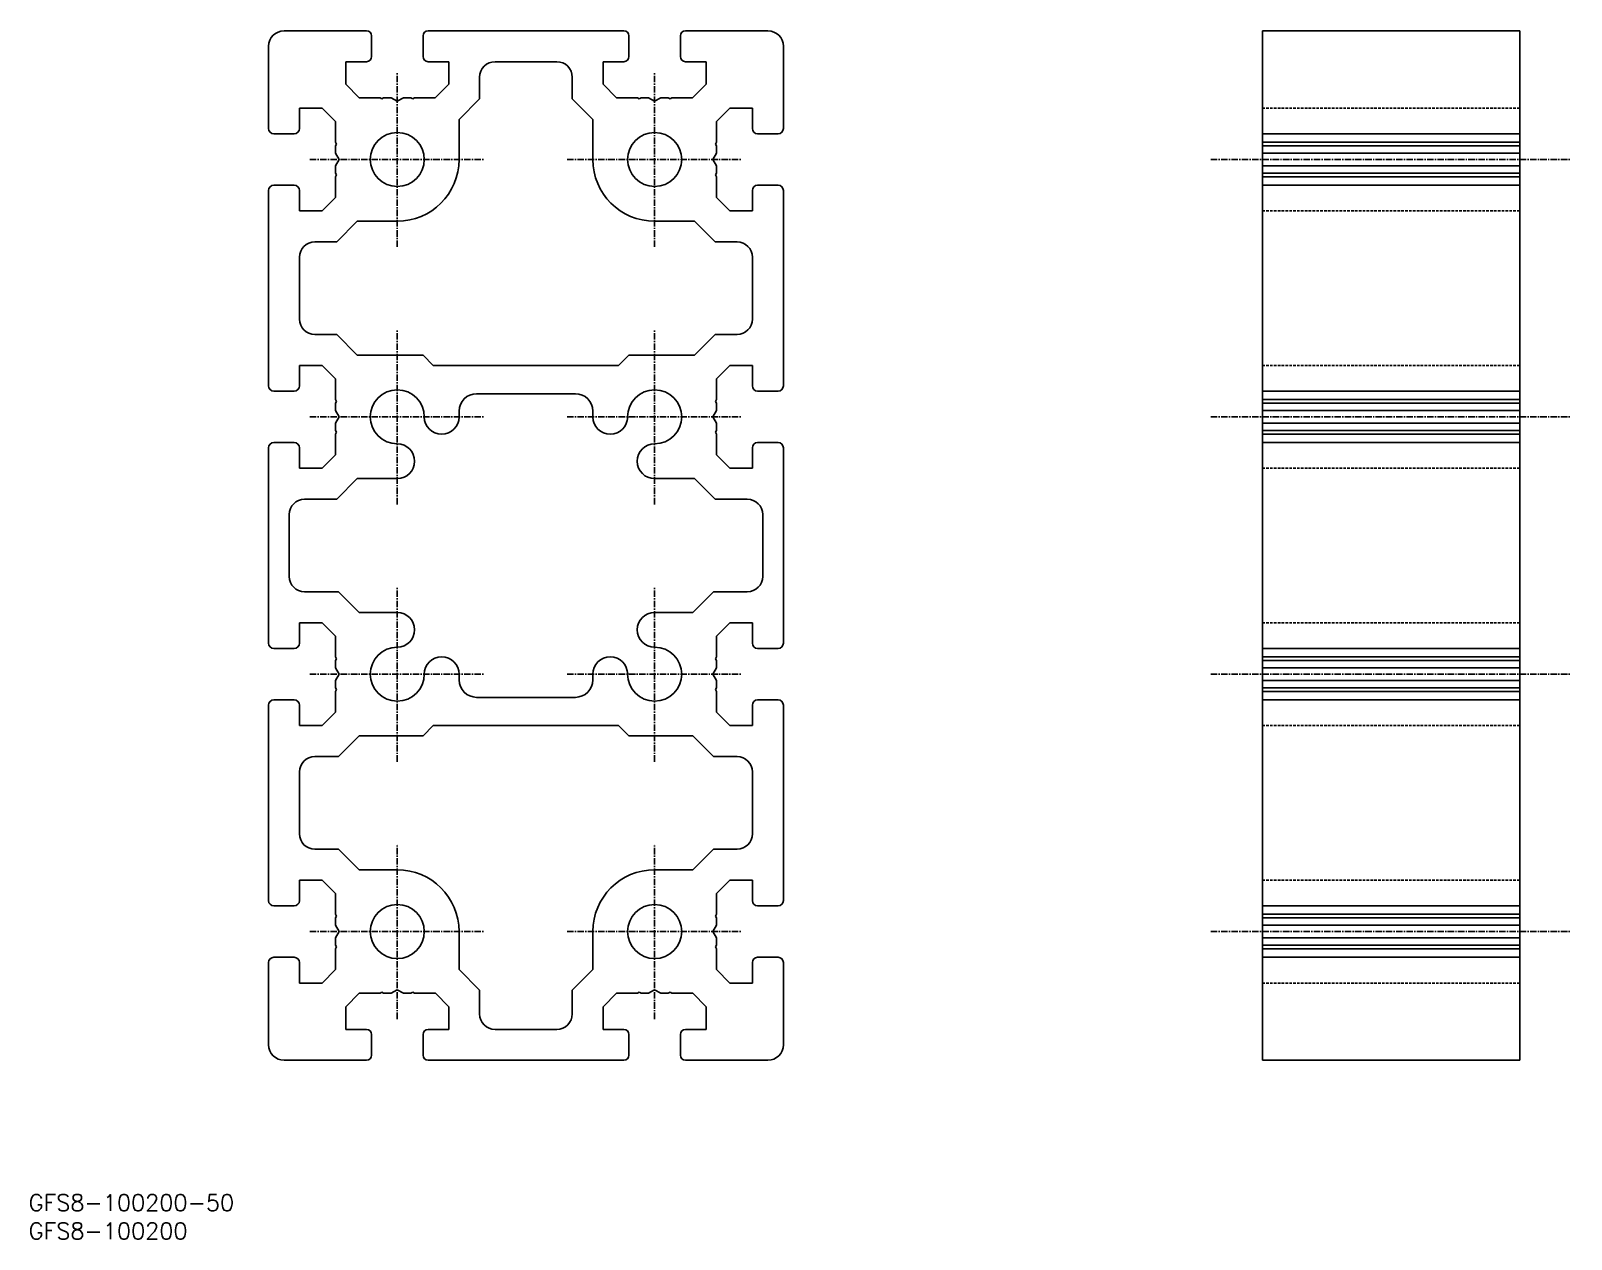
# Model space of a CAD drawing. Extents: x 0 to 300, y -5 to 229.
import ezdxf

# ---------------------------------------------------------------- set-up
doc = ezdxf.new("R2010")
doc.units = 0
doc.linetypes.add('CENTER', pattern=[2, 1.25, -0.25, 0.25, -0.25])
doc.linetypes.add('DASHED', pattern=[0.75, 0.5, -0.25])
doc.layers.get('0').update_dxf_attribs({"linetype": 'CONTINUOUS'})
doc.layers.add('CENTER', color=1, linetype='CENTER')
doc.styles.get("Standard").update_dxf_attribs({"font": 'txt.shx', "bigfont": 'extfont2.shx'})

msp = doc.modelspace()

# ---------------------------------------------------------------- linework, layer by layer
at = {"color": 7, "linetype": 'CONTINUOUS'}
for p, q in [((65.6, 229.29), (49.6, 229.29)), ((66.6, 224.29), (66.6, 228.29)), ((76.6, 228.29), (76.6, 224.29)), ((115.6, 229.29), (77.6, 229.29)), ((116.6, 228.29), (116.6, 224.29)), ((126.6, 224.29), (126.6, 228.29)), ((127.6, 229.29), (143.6, 229.29)), ((239.65, 229.29), (289.65, 229.29)), ((239.65, 229.29), (239.65, 29.29)), ((289.65, 229.29), (289.65, 29.29)), ((46.6, 226.29), (46.6, 210.29)), ((146.6, 226.29), (146.6, 210.29)), ((61.6, 223.29), (65.6, 223.29)), ((61.6, 218.91), (61.6, 223.29)), ((77.6, 223.29), (81.6, 223.29)), ((81.6, 223.29), (81.6, 218.91)), ((102.6, 223.29), (90.6, 223.29)), ((115.6, 223.29), (111.6, 223.29)), ((111.6, 223.29), (111.6, 218.91)), ((131.6, 223.29), (127.6, 223.29)), ((131.6, 218.91), (131.6, 223.29)), ((64.22, 216.29), (61.6, 218.91)), ((81.6, 218.91), (78.98, 216.29)), ((87.6, 220.29), (87.6, 216.05)), ((105.6, 220.29), (105.6, 216.05)), ((111.6, 218.91), (114.22, 216.29)), ((128.98, 216.29), (131.6, 218.91)), ((68.25, 216.29), (64.22, 216.29)), ((68.6, 216.09), (68.25, 216.29)), ((68.95, 216.29), (68.6, 216.09)), ((70.39, 216.29), (68.95, 216.29)), ((71.6, 215.59), (70.39, 216.29)), ((72.81, 216.29), (71.6, 215.59)), ((74.25, 216.29), (72.81, 216.29)), ((74.6, 216.09), (74.25, 216.29)), ((74.95, 216.29), (74.6, 216.09)), ((78.98, 216.29), (74.95, 216.29)), ((87.6, 216.05), (83.6, 212.05)), ((105.6, 216.05), (109.6, 212.05)), ((114.22, 216.29), (118.25, 216.29)), ((118.25, 216.29), (118.6, 216.09)), ((118.6, 216.09), (118.95, 216.29)), ((118.95, 216.29), (120.39, 216.29)), ((120.39, 216.29), (121.6, 215.59)), ((121.6, 215.59), (122.81, 216.29)), ((122.81, 216.29), (124.25, 216.29)), ((124.25, 216.29), (124.6, 216.09)), ((124.6, 216.09), (124.95, 216.29)), ((124.95, 216.29), (128.98, 216.29)), ((52.6, 214.29), (56.98, 214.29)), ((52.6, 210.29), (52.6, 214.29)), ((56.98, 214.29), (59.6, 211.67)), ((136.22, 214.29), (133.6, 211.67)), ((140.6, 214.29), (136.22, 214.29)), ((140.6, 210.29), (140.6, 214.29)), ((59.6, 211.67), (59.6, 207.64)), ((83.6, 212.05), (83.6, 204.29)), ((109.6, 212.05), (109.6, 204.29)), ((133.6, 211.67), (133.6, 207.64)), ((47.6, 209.29), (51.6, 209.29)), ((59.6, 207.64), (59.8, 207.29)), ((59.8, 207.29), (59.6, 206.94)), ((59.6, 206.94), (59.6, 205.5)), ((133.6, 207.64), (133.4, 207.29)), ((133.4, 207.29), (133.6, 206.94)), ((133.6, 206.94), (133.6, 205.5)), ((145.6, 209.29), (141.6, 209.29)), ((239.65, 209.29), (289.65, 209.29)), ((239.65, 207.64), (289.65, 207.64)), ((239.65, 206.94), (289.65, 206.94)), ((59.6, 205.5), (60.3, 204.29)), ((60.3, 204.29), (59.6, 203.08)), ((133.6, 205.5), (132.9, 204.29)), ((132.9, 204.29), (133.6, 203.08)), ((239.65, 205.5), (289.65, 205.5)), ((59.6, 203.08), (59.6, 201.64)), ((59.6, 201.64), (59.8, 201.29)), ((59.8, 201.29), (59.6, 200.94)), ((59.6, 200.94), (59.6, 196.91)), ((133.6, 201.64), (133.4, 201.29)), ((133.4, 201.29), (133.6, 200.94)), ((133.6, 203.08), (133.6, 201.64)), ((133.6, 200.94), (133.6, 196.91)), ((239.65, 203.08), (289.65, 203.08)), ((239.65, 201.64), (289.65, 201.64)), ((239.65, 200.94), (289.65, 200.94)), ((46.6, 198.29), (46.6, 160.29)), ((51.6, 199.29), (47.6, 199.29)), ((52.6, 194.29), (52.6, 198.29)), ((140.6, 194.29), (140.6, 198.29)), ((141.6, 199.29), (145.6, 199.29)), ((146.6, 198.29), (146.6, 160.29)), ((239.65, 199.29), (289.65, 199.29)), ((59.6, 196.91), (56.98, 194.29)), ((133.6, 196.91), (136.22, 194.29)), ((56.98, 194.29), (52.6, 194.29)), ((63.84, 192.29), (59.84, 188.29)), ((71.6, 192.29), (63.84, 192.29)), ((121.6, 192.29), (129.36, 192.29)), ((129.36, 192.29), (133.36, 188.29)), ((136.22, 194.29), (140.6, 194.29)), ((59.84, 188.29), (55.6, 188.29)), ((133.36, 188.29), (137.6, 188.29)), ((52.6, 185.29), (52.6, 173.29)), ((140.6, 185.29), (140.6, 173.29)), ((55.6, 170.29), (59.84, 170.29)), ((59.84, 170.29), (63.84, 166.29)), ((133.36, 170.29), (129.36, 166.29)), ((137.6, 170.29), (133.36, 170.29)), ((76.6, 166.29), (63.84, 166.29)), ((76.6, 166.29), (78.6, 164.29)), ((116.6, 166.29), (114.6, 164.29)), ((116.6, 166.29), (129.36, 166.29)), ((52.6, 164.29), (56.98, 164.29)), ((52.6, 160.29), (52.6, 164.29)), ((56.98, 164.29), (59.6, 161.67)), ((59.6, 161.67), (59.6, 157.64)), ((78.6, 164.29), (114.6, 164.29)), ((136.22, 164.29), (133.6, 161.67)), ((133.6, 161.67), (133.6, 157.64)), ((140.6, 164.29), (136.22, 164.29)), ((140.6, 160.29), (140.6, 164.29)), ((47.6, 159.29), (51.6, 159.29)), ((87, 158.79), (106.2, 158.79)), ((145.6, 159.29), (141.6, 159.29)), ((239.65, 159.29), (289.65, 159.29)), ((59.6, 157.64), (59.8, 157.29)), ((59.8, 157.29), (59.6, 156.94)), ((59.6, 156.94), (59.6, 155.5)), ((133.6, 157.64), (133.4, 157.29)), ((133.4, 157.29), (133.6, 156.94)), ((133.6, 156.94), (133.6, 155.5)), ((239.65, 157.64), (289.65, 157.64)), ((239.65, 156.94), (289.65, 156.94)), ((59.6, 155.5), (60.3, 154.29)), ((60.3, 154.29), (59.6, 153.08)), ((59.6, 153.08), (59.6, 151.64)), ((83.6, 154.29), (83.6, 155.39)), ((109.6, 154.29), (109.6, 155.39)), ((133.6, 155.5), (132.9, 154.29)), ((132.9, 154.29), (133.6, 153.08)), ((133.6, 153.08), (133.6, 151.64)), ((239.65, 155.5), (289.65, 155.5)), ((239.65, 153.08), (289.65, 153.08)), ((59.6, 151.64), (59.8, 151.29)), ((59.8, 151.29), (59.6, 150.94)), ((59.6, 150.94), (59.6, 146.91)), ((133.6, 151.64), (133.4, 151.29)), ((133.4, 151.29), (133.6, 150.94)), ((133.6, 150.94), (133.6, 146.91)), ((239.65, 151.64), (289.65, 151.64)), ((239.65, 150.94), (289.65, 150.94)), ((46.6, 148.29), (46.6, 110.29)), ((51.6, 149.29), (47.6, 149.29)), ((52.6, 144.29), (52.6, 148.29)), ((59.6, 146.91), (56.98, 144.29)), ((133.6, 146.91), (136.22, 144.29)), ((140.6, 144.29), (140.6, 148.29)), ((141.6, 149.29), (145.6, 149.29)), ((146.6, 148.29), (146.6, 110.29)), ((239.65, 149.29), (289.65, 149.29)), ((56.98, 144.29), (52.6, 144.29)), ((136.22, 144.29), (140.6, 144.29)), ((63.84, 142.29), (59.84, 138.29)), ((71.6, 142.29), (63.84, 142.29)), ((121.6, 142.29), (129.36, 142.29)), ((129.36, 142.29), (133.36, 138.29)), ((59.84, 138.29), (53.6, 138.29)), ((133.36, 138.29), (139.6, 138.29)), ((50.6, 135.29), (50.6, 123.29)), ((142.6, 135.29), (142.6, 123.29)), ((53.6, 120.29), (60.2, 120.29)), ((64.2, 116.29), (60.2, 120.29)), ((129, 116.29), (133, 120.29)), ((139.6, 120.29), (133, 120.29)), ((52.6, 114.29), (57, 114.29)), ((52.6, 110.29), (52.6, 114.29)), ((59.6, 111.69), (57, 114.29)), ((64.2, 116.29), (71.6, 116.29)), ((129, 116.29), (121.6, 116.29)), ((133.6, 111.69), (136.2, 114.29)), ((140.6, 114.29), (136.2, 114.29)), ((140.6, 110.29), (140.6, 114.29)), ((59.6, 111.69), (59.6, 107.64)), ((133.6, 111.69), (133.6, 107.64)), ((47.6, 109.29), (51.6, 109.29)), ((145.6, 109.29), (141.6, 109.29)), ((239.65, 109.29), (289.65, 109.29)), ((59.6, 107.64), (59.8, 107.29)), ((59.8, 107.29), (59.6, 106.94)), ((59.6, 106.94), (59.6, 105.5)), ((59.6, 105.5), (60.3, 104.29)), ((133.6, 105.5), (132.9, 104.29)), ((133.6, 107.64), (133.4, 107.29)), ((133.4, 107.29), (133.6, 106.94)), ((133.6, 106.94), (133.6, 105.5)), ((239.65, 107.64), (289.65, 107.64)), ((239.65, 106.94), (289.65, 106.94)), ((239.65, 105.5), (289.65, 105.5)), ((60.3, 104.29), (59.6, 103.08)), ((59.6, 103.08), (59.6, 101.64)), ((83.6, 104.29), (83.6, 103.19)), ((109.6, 104.29), (109.6, 103.19)), ((132.9, 104.29), (133.6, 103.08)), ((133.6, 103.08), (133.6, 101.64)), ((239.65, 103.08), (289.65, 103.08)), ((51.6, 99.29), (47.6, 99.29)), ((59.6, 101.64), (59.8, 101.29)), ((59.8, 101.29), (59.6, 100.94)), ((59.6, 100.94), (59.6, 96.89)), ((87, 99.79), (106.2, 99.79)), ((133.6, 101.64), (133.4, 101.29)), ((133.4, 101.29), (133.6, 100.94)), ((133.6, 100.94), (133.6, 96.89)), ((141.6, 99.29), (145.6, 99.29)), ((239.65, 101.64), (289.65, 101.64)), ((239.65, 100.94), (289.65, 100.94)), ((239.65, 99.29), (289.65, 99.29)), ((46.6, 98.29), (46.6, 60.29)), ((52.6, 94.29), (52.6, 98.29)), ((59.6, 96.89), (57, 94.29)), ((133.6, 96.89), (136.2, 94.29)), ((140.6, 94.29), (140.6, 98.29)), ((146.6, 98.29), (146.6, 60.29)), ((57, 94.29), (52.6, 94.29)), ((76.6, 92.29), (78.6, 94.29)), ((78.6, 94.29), (114.6, 94.29)), ((116.6, 92.29), (114.6, 94.29)), ((136.2, 94.29), (140.6, 94.29)), ((64.2, 92.29), (60.2, 88.29)), ((64.2, 92.29), (76.6, 92.29)), ((129, 92.29), (116.6, 92.29)), ((129, 92.29), (133, 88.29)), ((55.6, 88.29), (60.2, 88.29)), ((137.6, 88.29), (133, 88.29)), ((52.6, 73.29), (52.6, 85.29)), ((140.6, 73.29), (140.6, 85.29)), ((60.2, 70.29), (55.6, 70.29)), ((64.2, 66.29), (60.2, 70.29)), ((129, 66.29), (133, 70.29)), ((133, 70.29), (137.6, 70.29)), ((71.6, 66.29), (64.2, 66.29)), ((121.6, 66.29), (129, 66.29)), ((52.6, 60.29), (52.6, 64.29)), ((52.6, 64.29), (57, 64.29)), ((59.6, 61.69), (57, 64.29)), ((133.6, 61.69), (136.2, 64.29)), ((140.6, 64.29), (136.2, 64.29)), ((140.6, 60.29), (140.6, 64.29)), ((59.6, 61.69), (59.6, 57.64)), ((133.6, 61.69), (133.6, 57.64)), ((47.6, 59.29), (51.6, 59.29)), ((59.6, 57.64), (59.8, 57.29)), ((59.8, 57.29), (59.6, 56.94)), ((59.6, 56.94), (59.6, 55.5)), ((133.6, 57.64), (133.4, 57.29)), ((133.4, 57.29), (133.6, 56.94)), ((133.6, 56.94), (133.6, 55.5)), ((145.6, 59.29), (141.6, 59.29)), ((239.65, 59.29), (289.65, 59.29)), ((239.65, 57.64), (289.65, 57.64)), ((239.65, 56.94), (289.65, 56.94)), ((59.6, 55.5), (60.3, 54.29)), ((60.3, 54.29), (59.6, 53.08)), ((83.6, 46.89), (83.6, 54.29)), ((109.6, 46.89), (109.6, 54.29)), ((133.6, 55.5), (132.9, 54.29)), ((132.9, 54.29), (133.6, 53.08)), ((239.65, 55.5), (289.65, 55.5)), ((59.6, 53.08), (59.6, 51.64)), ((59.6, 51.64), (59.8, 51.29)), ((59.8, 51.29), (59.6, 50.94)), ((59.6, 50.94), (59.6, 46.89)), ((133.6, 51.64), (133.4, 51.29)), ((133.4, 51.29), (133.6, 50.94)), ((133.6, 53.08), (133.6, 51.64)), ((133.6, 50.94), (133.6, 46.89)), ((239.65, 53.08), (289.65, 53.08)), ((239.65, 51.64), (289.65, 51.64)), ((239.65, 50.94), (289.65, 50.94)), ((46.6, 48.29), (46.6, 32.29)), ((51.6, 49.29), (47.6, 49.29)), ((52.6, 44.29), (52.6, 48.29)), ((140.6, 44.29), (140.6, 48.29)), ((141.6, 49.29), (145.6, 49.29)), ((146.6, 48.29), (146.6, 32.29)), ((239.65, 49.29), (289.65, 49.29)), ((59.6, 46.89), (57, 44.29)), ((83.6, 46.89), (87.6, 42.89)), ((109.6, 46.89), (105.6, 42.89)), ((133.6, 46.89), (136.2, 44.29)), ((57, 44.29), (52.6, 44.29)), ((64.2, 42.29), (61.6, 39.69)), ((64.2, 42.29), (68.25, 42.29)), ((68.25, 42.29), (68.6, 42.49)), ((68.6, 42.49), (68.95, 42.29)), ((68.95, 42.29), (70.39, 42.29)), ((70.39, 42.29), (71.6, 42.99)), ((71.6, 42.99), (72.81, 42.29)), ((72.81, 42.29), (74.25, 42.29)), ((74.25, 42.29), (74.6, 42.49)), ((74.6, 42.49), (74.95, 42.29)), ((74.95, 42.29), (79, 42.29)), ((79, 42.29), (81.6, 39.69)), ((87.6, 38.29), (87.6, 42.89)), ((105.6, 38.29), (105.6, 42.89)), ((114.2, 42.29), (111.6, 39.69)), ((118.25, 42.29), (114.2, 42.29)), ((118.6, 42.49), (118.25, 42.29)), ((118.95, 42.29), (118.6, 42.49)), ((120.39, 42.29), (118.95, 42.29)), ((121.6, 42.99), (120.39, 42.29)), ((122.81, 42.29), (121.6, 42.99)), ((124.25, 42.29), (122.81, 42.29)), ((124.6, 42.49), (124.25, 42.29)), ((124.95, 42.29), (124.6, 42.49)), ((129, 42.29), (124.95, 42.29)), ((129, 42.29), (131.6, 39.69)), ((136.2, 44.29), (140.6, 44.29)), ((61.6, 35.29), (61.6, 39.69)), ((81.6, 39.69), (81.6, 35.29)), ((111.6, 39.69), (111.6, 35.29)), ((131.6, 35.29), (131.6, 39.69)), ((65.6, 35.29), (61.6, 35.29)), ((66.6, 30.29), (66.6, 34.29)), ((76.6, 34.29), (76.6, 30.29)), ((81.6, 35.29), (77.6, 35.29)), ((102.6, 35.29), (90.6, 35.29)), ((111.6, 35.29), (115.6, 35.29)), ((116.6, 34.29), (116.6, 30.29)), ((126.6, 30.29), (126.6, 34.29)), ((127.6, 35.29), (131.6, 35.29)), ((49.6, 29.29), (65.6, 29.29)), ((77.6, 29.29), (115.6, 29.29)), ((143.6, 29.29), (127.6, 29.29)), ((239.65, 29.29), (289.65, 29.29))]:
    msp.add_line(p, q, dxfattribs=at)
at = {"color": 3, "linetype": 'DASHED'}
for p, q in [((239.65, 214.29), (289.65, 214.29)), ((239.65, 194.29), (289.65, 194.29)), ((239.65, 164.29), (289.65, 164.29)), ((239.65, 144.29), (289.65, 144.29)), ((239.65, 114.29), (289.65, 114.29)), ((239.65, 94.29), (289.65, 94.29)), ((239.65, 64.29), (289.65, 64.29)), ((239.65, 44.29), (289.65, 44.29))]:
    msp.add_line(p, q, dxfattribs=at)
at = {"color": 7, "linetype": 'CONTINUOUS'}
for centre in [(71.6, 204.29), (121.6, 204.29), (71.6, 54.29), (121.6, 54.29)]:
    msp.add_circle(centre, 5.25, dxfattribs=at)
for centre, radius, start, end in [((49.6, 226.29), 3, 90, 180), ((65.6, 228.29), 1, 0, 90), ((77.6, 228.29), 1, 90, 180), ((115.6, 228.29), 1, 0, 90), ((127.6, 228.29), 1, 90, 180), ((143.6, 226.29), 3, 0, 90), ((65.6, 224.29), 1, 270, 0), ((77.6, 224.29), 1, 180, 270), ((90.6, 220.29), 3, 90, 180), ((102.6, 220.29), 3, 0, 90), ((115.6, 224.29), 1, 270, 0), ((127.6, 224.29), 1, 180, 270), ((47.6, 210.29), 1, 180, 270), ((51.6, 210.29), 1, 270, 0), ((141.6, 210.29), 1, 180, 270), ((145.6, 210.29), 1, 270, 0), ((71.6, 204.29), 12, 270, 0), ((121.6, 204.29), 12, 180, 270), ((47.6, 198.29), 1, 90, 180), ((51.6, 198.29), 1, 0, 90), ((141.6, 198.29), 1, 90, 180), ((145.6, 198.29), 1, 360, 90), ((55.6, 185.29), 3, 90, 180), ((137.6, 185.29), 3, 0, 90), ((55.6, 173.29), 3, 180, 270), ((137.6, 173.29), 3, 270, 0), ((47.6, 160.29), 1, 180, 270), ((51.6, 160.29), 1, 270, 0), ((71.6, 154.29), 5.25, 0, 270), ((87, 155.39), 3.4, 90, 180), ((106.2, 155.39), 3.4, 360, 90), ((121.6, 154.29), 5.25, 270, 180), ((141.6, 160.29), 1, 180, 270), ((145.6, 160.29), 1, 270, 0), ((80.23, 154.29), 3.38, 180, 0), ((112.98, 154.29), 3.38, 180, 0), ((47.6, 148.29), 1, 90, 180), ((51.6, 148.29), 1, 360, 90), ((71.6, 145.66), 3.38, 270, 90), ((121.6, 145.66), 3.38, 90, 270), ((141.6, 148.29), 1, 90, 180), ((145.6, 148.29), 1, 0, 90), ((53.6, 135.29), 3, 90, 180), ((139.6, 135.29), 3, 360, 90), ((53.6, 123.29), 3, 180, 270), ((139.6, 123.29), 3, 270, 360), ((71.6, 112.91), 3.38, 270, 90), ((121.6, 112.91), 3.38, 90, 270), ((47.6, 110.29), 1, 180, 270), ((51.6, 110.29), 1, 270, 0), ((71.6, 104.29), 5.25, 90, 0), ((121.6, 104.29), 5.25, 180, 90), ((141.6, 110.29), 1, 180, 270), ((145.6, 110.29), 1, 270, 0), ((80.23, 104.29), 3.38, 0, 180), ((112.98, 104.29), 3.38, 0, 180), ((87, 103.19), 3.4, 180, 270), ((106.2, 103.19), 3.4, 270, 0), ((47.6, 98.29), 1, 90, 180), ((51.6, 98.29), 1, 0, 90), ((141.6, 98.29), 1, 90, 180), ((145.6, 98.29), 1, 360, 90), ((55.6, 85.29), 3, 90, 180), ((137.6, 85.29), 3, 0, 90), ((55.6, 73.29), 3, 180, 270), ((137.6, 73.29), 3, 270, 0), ((71.6, 54.29), 12, 0, 90), ((121.6, 54.29), 12, 90, 180), ((47.6, 60.29), 1, 180, 270), ((51.6, 60.29), 1, 270, 0), ((141.6, 60.29), 1, 180, 270), ((145.6, 60.29), 1, 270, 0), ((47.6, 48.29), 1, 90, 180), ((51.6, 48.29), 1, 360, 90), ((141.6, 48.29), 1, 90, 180), ((145.6, 48.29), 1, 0, 90), ((90.6, 38.29), 3, 180, 270), ((102.6, 38.29), 3, 270, 0), ((65.6, 34.29), 1, 0, 90), ((77.6, 34.29), 1, 90, 180), ((115.6, 34.29), 1, 0, 90), ((127.6, 34.29), 1, 90, 180), ((49.6, 32.29), 3, 180, 270), ((65.6, 30.29), 1, 270, 0), ((77.6, 30.29), 1, 180, 270), ((115.6, 30.29), 1, 270, 0), ((127.6, 30.29), 1, 180, 270), ((143.6, 32.29), 3, 270, 0)]:
    msp.add_arc(centre, radius, start, end, dxfattribs=at)
at = {"layer": 'CENTER', "color": 1, "linetype": 'CENTER'}
for p, q in [((71.6, 187.29), (71.6, 221.29)), ((121.6, 187.29), (121.6, 221.29)), ((54.6, 204.29), (88.6, 204.29)), ((104.6, 204.29), (138.6, 204.29)), ((229.65, 204.29), (299.65, 204.29)), ((71.6, 137.29), (71.6, 171.29)), ((121.6, 137.29), (121.6, 171.29)), ((54.6, 154.29), (88.6, 154.29)), ((104.6, 154.29), (138.6, 154.29)), ((229.65, 154.29), (299.65, 154.29)), ((71.6, 87.29), (71.6, 121.29)), ((121.6, 87.29), (121.6, 121.29)), ((54.6, 104.29), (88.6, 104.29)), ((104.6, 104.29), (138.6, 104.29)), ((229.65, 104.29), (299.65, 104.29)), ((71.6, 37.29), (71.6, 71.29)), ((121.6, 37.29), (121.6, 71.29)), ((54.6, 54.29), (88.6, 54.29)), ((104.6, 54.29), (138.6, 54.29)), ((229.65, 54.29), (299.65, 54.29))]:
    msp.add_line(p, q, dxfattribs=at)

# ---------------------------------------------------------------- texts
at = {"color": 7, "linetype": 'CONTINUOUS'}
for s, p in [('GFS8-100200-50', (0, 0)), ('GFS8-100200', (0, -5.48))]:
    msp.add_text(s, height=3.2, dxfattribs=at).set_placement(p)

doc.saveas('drawing.dxf')
